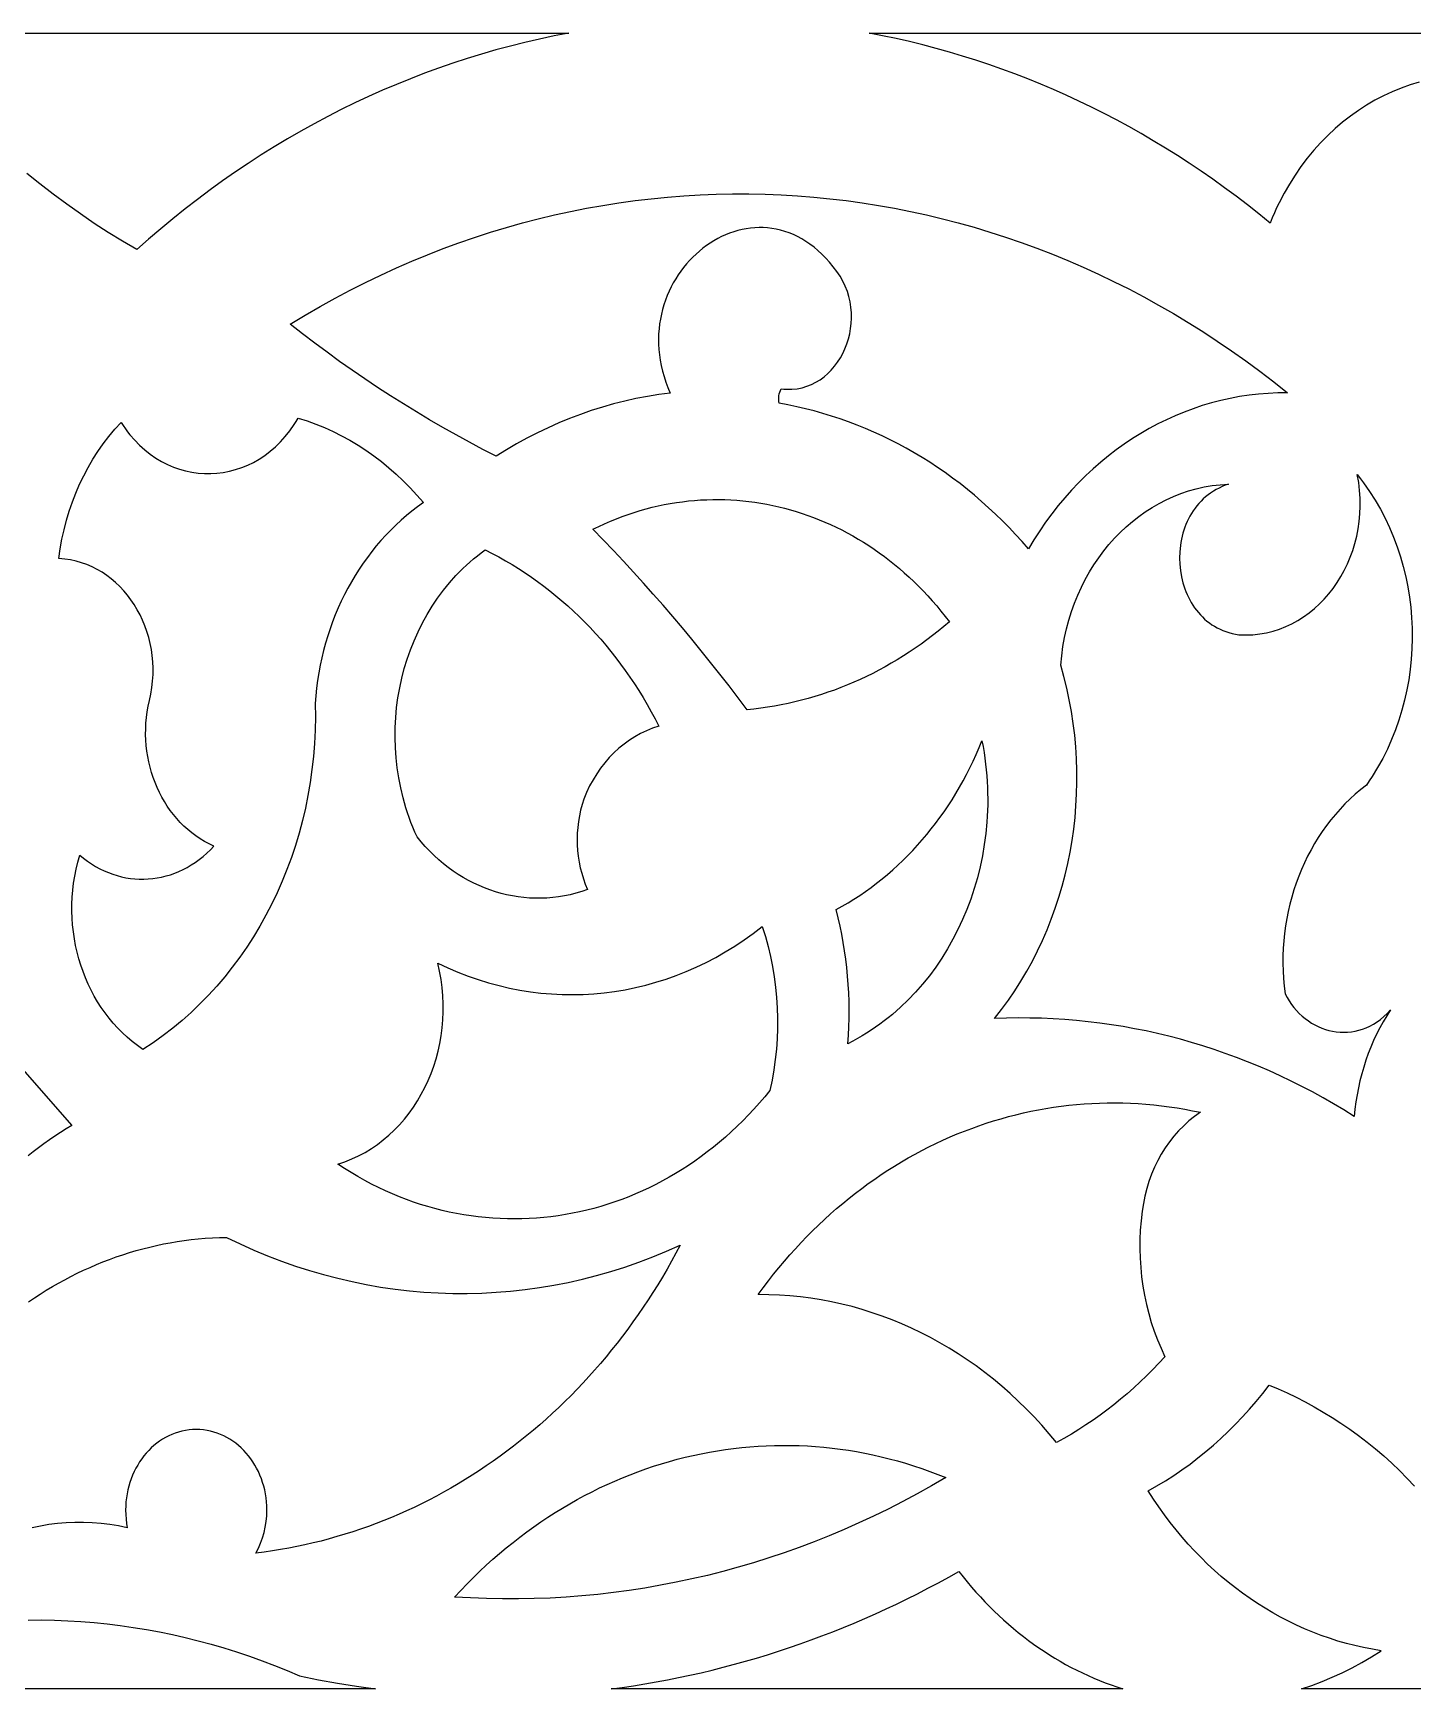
# Model space of a CAD drawing. Extents: x 1908 to 3442, y -299 to 721.
# Drawn here: x 3180.8 to 3222.5, y 52.4 to 102.4 of the extents above; entities that cross this region are included whole.
import ezdxf

# ---------------------------------------------------------------- set-up
doc = ezdxf.new("R2010")
doc.units = 0
doc.layers.add('BITMAP_LAYER', color=18, linetype='CONTINUOUS')

msp = doc.modelspace()

# ---------------------------------------------------------------- linework, layer by layer
at = {"layer": 'BITMAP_LAYER'}
for points in [[(3179.043, 102.446), (3196.981, 102.446), (3196.537, 102.361), (3196.095, 102.267), (3195.654, 102.165), (3195.215, 102.056), (3194.778, 101.938), (3194.342, 101.813), (3193.908, 101.68), (3193.477, 101.539), (3193.047, 101.39), (3192.62, 101.234), (3192.195, 101.07), (3191.772, 100.898), (3191.352, 100.719), (3190.934, 100.532), (3190.518, 100.338), (3190.106, 100.136), (3189.696, 99.926), (3189.288, 99.71), (3188.884, 99.485), (3188.483, 99.254), (3188.084, 99.014), (3187.689, 98.768), (3187.297, 98.514), (3186.908, 98.253), (3186.523, 97.985), (3186.141, 97.71), (3185.763, 97.427), (3185.388, 97.137), (3185.017, 96.841), (3184.65, 96.537), (3184.286, 96.226), (3183.927, 95.908), (3183.494, 96.163), (3183.066, 96.428), (3182.643, 96.702), (3182.224, 96.986), (3181.811, 97.279), (3181.403, 97.58), (3181.001, 97.891), (3180.604, 98.21)], [(3222.673, 100.966), (3222.398, 100.883), (3222.126, 100.786), (3221.858, 100.676), (3221.594, 100.554), (3221.336, 100.419), (3221.083, 100.271), (3220.835, 100.112), (3220.594, 99.94), (3220.359, 99.757), (3220.13, 99.562), (3219.909, 99.355), (3219.695, 99.138), (3219.489, 98.909), (3219.291, 98.67), (3219.102, 98.42), (3218.922, 98.16), (3218.751, 97.89), (3218.59, 97.61), (3218.439, 97.32), (3218.367, 97.171), (3218.298, 97.02), (3218.232, 96.867), (3218.169, 96.712), (3217.829, 96.988), (3217.486, 97.258), (3217.141, 97.522), (3216.792, 97.779), (3216.44, 98.031), (3216.085, 98.277), (3215.728, 98.517), (3215.368, 98.75), (3215.005, 98.977), (3214.639, 99.198), (3214.271, 99.413), (3213.9, 99.622), (3213.527, 99.824), (3213.151, 100.02), (3212.773, 100.21), (3212.393, 100.393), (3212.011, 100.571), (3211.626, 100.741), (3211.24, 100.905), (3210.851, 101.063), (3210.461, 101.215), (3210.068, 101.359), (3209.674, 101.498), (3209.278, 101.63), (3208.88, 101.755), (3208.481, 101.874), (3208.08, 101.986), (3207.678, 102.091), (3207.274, 102.19), (3206.868, 102.282), (3206.462, 102.368), (3206.054, 102.446), (3247.304, 102.446)], [(3179.981, 71.721), (3181.967, 69.458), (3181.794, 69.354), (3181.623, 69.246), (3181.455, 69.136), (3181.288, 69.023), (3181.123, 68.906), (3180.961, 68.787), (3180.801, 68.664), (3180.643, 68.539)], [(3180.655, 64.131), (3180.833, 64.252), (3181.013, 64.369), (3181.195, 64.483), (3181.378, 64.593), (3181.563, 64.7), (3181.75, 64.803), (3181.939, 64.902), (3182.129, 64.997), (3182.321, 65.089), (3182.515, 65.176), (3182.71, 65.26), (3182.906, 65.34), (3183.104, 65.416), (3183.303, 65.489), (3183.504, 65.557), (3183.705, 65.621), (3183.909, 65.681), (3184.113, 65.737), (3184.318, 65.789), (3184.525, 65.837), (3184.732, 65.881), (3184.941, 65.92), (3185.151, 65.956), (3185.361, 65.987), (3185.573, 66.013), (3185.785, 66.036), (3185.999, 66.054), (3186.213, 66.068), (3186.427, 66.077), (3186.643, 66.082), (3187.053, 65.884), (3187.466, 65.699), (3187.882, 65.526), (3188.301, 65.365), (3188.723, 65.216), (3189.147, 65.08), (3189.573, 64.956), (3190.001, 64.844), (3190.431, 64.744), (3190.863, 64.657), (3191.296, 64.582), (3191.73, 64.519), (3192.165, 64.468), (3192.601, 64.43), (3193.038, 64.404), (3193.475, 64.39), (3193.912, 64.389), (3194.349, 64.4), (3194.786, 64.423), (3195.222, 64.458), (3195.658, 64.506), (3196.092, 64.566), (3196.526, 64.638), (3196.959, 64.723), (3197.39, 64.82), (3197.819, 64.929), (3198.247, 65.051), (3198.672, 65.185), (3199.095, 65.331), (3199.516, 65.489), (3199.934, 65.66), (3200.349, 65.843), (3200.219, 65.6), (3200.085, 65.359), (3199.949, 65.12), (3199.811, 64.884), (3199.669, 64.651), (3199.524, 64.421), (3199.377, 64.194), (3199.227, 63.969), (3199.075, 63.747), (3198.92, 63.528), (3198.762, 63.311), (3198.602, 63.098), (3198.439, 62.887), (3198.273, 62.68), (3198.105, 62.475), (3197.935, 62.274), (3197.762, 62.075), (3197.587, 61.879), (3197.41, 61.687), (3197.23, 61.497), (3197.048, 61.31), (3196.864, 61.127), (3196.677, 60.947), (3196.488, 60.77), (3196.298, 60.596), (3196.105, 60.425), (3195.91, 60.258), (3195.712, 60.093), (3195.513, 59.932), (3195.312, 59.775), (3195.109, 59.62), (3194.904, 59.47), (3194.697, 59.322), (3194.489, 59.178), (3194.278, 59.037), (3194.066, 58.9), (3193.852, 58.766), (3193.636, 58.635), (3193.419, 58.508), (3193.2, 58.385), (3192.979, 58.265), (3192.756, 58.149), (3192.533, 58.036), (3192.307, 57.927), (3192.08, 57.822), (3191.852, 57.721), (3191.622, 57.623), (3191.391, 57.528), (3191.158, 57.438), (3190.925, 57.351), (3190.689, 57.268), (3190.453, 57.189), (3190.215, 57.114), (3189.976, 57.043), (3189.736, 56.975), (3189.495, 56.912), (3189.253, 56.852), (3189.01, 56.797), (3188.765, 56.745), (3188.52, 56.697), (3188.274, 56.654), (3188.026, 56.614), (3187.778, 56.579), (3187.529, 56.547), (3187.605, 56.695), (3187.671, 56.848), (3187.728, 57.006), (3187.775, 57.168), (3187.812, 57.334), (3187.838, 57.503), (3187.854, 57.674), (3187.859, 57.847), (3187.857, 57.972), (3187.848, 58.095), (3187.835, 58.217), (3187.816, 58.337), (3187.792, 58.455), (3187.763, 58.57), (3187.73, 58.683), (3187.692, 58.794), (3187.649, 58.901), (3187.602, 59.006), (3187.55, 59.108), (3187.495, 59.207), (3187.435, 59.302), (3187.372, 59.394), (3187.305, 59.482), (3187.234, 59.567), (3187.16, 59.647), (3187.083, 59.724), (3187.002, 59.796), (3186.918, 59.864), (3186.832, 59.927), (3186.742, 59.986), (3186.65, 60.039), (3186.556, 60.088), (3186.459, 60.132), (3186.359, 60.17), (3186.258, 60.203), (3186.155, 60.23), (3186.05, 60.251), (3185.943, 60.267), (3185.835, 60.276), (3185.725, 60.279), (3185.615, 60.276), (3185.506, 60.267), (3185.4, 60.251), (3185.294, 60.23), (3185.191, 60.203), (3185.09, 60.17), (3184.991, 60.132), (3184.894, 60.088), (3184.799, 60.039), (3184.707, 59.986), (3184.618, 59.927), (3184.531, 59.864), (3184.447, 59.796), (3184.367, 59.724), (3184.289, 59.647), (3184.215, 59.567), (3184.145, 59.482), (3184.077, 59.394), (3184.014, 59.302), (3183.955, 59.207), (3183.899, 59.108), (3183.848, 59.006), (3183.8, 58.901), (3183.758, 58.794), (3183.72, 58.683), (3183.686, 58.57), (3183.657, 58.455), (3183.633, 58.337), (3183.615, 58.217), (3183.601, 58.095), (3183.593, 57.972), (3183.59, 57.847), (3183.593, 57.709), (3183.603, 57.574), (3183.62, 57.442), (3183.642, 57.312), (3183.378, 57.367), (3183.113, 57.411), (3182.849, 57.443), (3182.584, 57.464), (3182.321, 57.475), (3182.058, 57.474), (3181.796, 57.462), (3181.535, 57.44), (3181.276, 57.407), (3181.018, 57.364), (3180.763, 57.31)], [(3234.244, 52.446), (3219.114, 52.446), (3219.427, 52.55), (3219.737, 52.666), (3220.347, 52.932), (3220.647, 53.082), (3220.943, 53.243), (3221.235, 53.415), (3221.522, 53.599), (3221.258, 53.642), (3220.995, 53.693), (3220.734, 53.752), (3220.475, 53.818), (3220.218, 53.892), (3219.963, 53.974), (3219.711, 54.062), (3219.461, 54.158), (3219.213, 54.261), (3218.969, 54.371), (3218.727, 54.488), (3218.488, 54.612), (3218.252, 54.742), (3218.019, 54.88), (3217.789, 55.024), (3217.563, 55.175), (3217.34, 55.333), (3217.121, 55.496), (3216.905, 55.667), (3216.693, 55.843), (3216.486, 56.026), (3216.282, 56.215), (3216.082, 56.41), (3215.886, 56.611), (3215.695, 56.818), (3215.509, 57.031), (3215.327, 57.249), (3215.149, 57.473), (3214.977, 57.703), (3214.809, 57.939), (3214.646, 58.179), (3214.489, 58.426), (3214.749, 58.574), (3215.005, 58.729), (3215.257, 58.891), (3215.506, 59.061), (3215.75, 59.237), (3215.99, 59.421), (3216.226, 59.611), (3216.458, 59.808), (3216.685, 60.012), (3216.907, 60.222), (3217.125, 60.439), (3217.338, 60.662), (3217.546, 60.892), (3217.749, 61.127), (3217.947, 61.369), (3218.139, 61.617), (3218.409, 61.504), (3218.68, 61.382), (3218.953, 61.251), (3219.226, 61.111), (3219.499, 60.963), (3219.771, 60.806), (3220.042, 60.641), (3220.311, 60.467), (3220.577, 60.286), (3220.839, 60.097), (3221.098, 59.9), (3221.352, 59.695), (3221.601, 59.483), (3221.844, 59.264), (3222.08, 59.038), (3222.31, 58.804), (3222.531, 58.564)], [(3180.646, 54.526), (3181.045, 54.527), (3181.443, 54.519), (3181.841, 54.504), (3182.239, 54.48), (3182.636, 54.449), (3183.032, 54.409), (3183.428, 54.361), (3183.824, 54.304), (3184.218, 54.24), (3184.611, 54.167), (3185.003, 54.087), (3185.394, 53.998), (3185.784, 53.902), (3186.173, 53.797), (3186.56, 53.684), (3186.946, 53.563), (3187.329, 53.434), (3187.712, 53.297), (3188.092, 53.152), (3188.471, 52.999), (3188.847, 52.838), (3189.417, 52.722), (3189.989, 52.618), (3190.562, 52.526), (3191.136, 52.446), (3159.743, 52.446)]]:
    msp.add_lwpolyline(points, dxfattribs=at)
for points in [[(3202.419, 97.592), (3202.91, 97.582), (3203.401, 97.563), (3203.891, 97.534), (3204.381, 97.495), (3204.87, 97.447), (3205.359, 97.389), (3205.846, 97.322), (3206.333, 97.245), (3206.819, 97.159), (3207.303, 97.063), (3207.787, 96.957), (3208.268, 96.842), (3208.749, 96.718), (3209.227, 96.584), (3209.704, 96.44), (3210.179, 96.287), (3210.652, 96.124), (3211.123, 95.952), (3211.592, 95.771), (3212.058, 95.58), (3212.522, 95.379), (3212.984, 95.169), (3213.442, 94.95), (3213.898, 94.721), (3214.352, 94.482), (3214.802, 94.235), (3215.249, 93.977), (3215.692, 93.711), (3216.133, 93.435), (3216.57, 93.149), (3217.003, 92.855), (3217.433, 92.55), (3217.859, 92.237), (3218.281, 91.914), (3218.699, 91.582), (3218.405, 91.58), (3218.113, 91.567), (3217.822, 91.545), (3217.532, 91.512), (3217.245, 91.469), (3216.96, 91.416), (3216.676, 91.353), (3216.396, 91.28), (3216.118, 91.197), (3215.842, 91.105), (3215.57, 91.003), (3215.301, 90.892), (3215.035, 90.772), (3214.773, 90.643), (3214.514, 90.504), (3214.259, 90.357), (3214.009, 90.201), (3213.762, 90.036), (3213.521, 89.862), (3213.283, 89.68), (3213.051, 89.489), (3212.824, 89.291), (3212.601, 89.084), (3212.385, 88.869), (3212.173, 88.646), (3211.968, 88.415), (3211.768, 88.177), (3211.575, 87.931), (3211.387, 87.677), (3211.207, 87.416), (3211.033, 87.148), (3210.865, 86.873), (3210.674, 87.092), (3210.479, 87.307), (3210.281, 87.516), (3210.079, 87.721), (3209.874, 87.921), (3209.666, 88.115), (3209.454, 88.305), (3209.24, 88.489), (3209.022, 88.669), (3208.801, 88.843), (3208.577, 89.011), (3208.351, 89.175), (3208.121, 89.333), (3207.889, 89.486), (3207.654, 89.633), (3207.417, 89.775), (3207.177, 89.912), (3206.935, 90.043), (3206.691, 90.168), (3206.444, 90.287), (3206.195, 90.401), (3205.944, 90.509), (3205.691, 90.612), (3205.436, 90.709), (3205.179, 90.799), (3204.921, 90.884), (3204.66, 90.963), (3204.398, 91.036), (3204.134, 91.103), (3203.869, 91.164), (3203.603, 91.218), (3203.335, 91.267), (3203.327, 91.323), (3203.323, 91.38), (3203.324, 91.437), (3203.33, 91.493), (3203.339, 91.549), (3203.354, 91.603), (3203.372, 91.656), (3203.394, 91.708), (3203.478, 91.699), (3203.56, 91.693), (3203.721, 91.694), (3203.876, 91.709), (3204.027, 91.738), (3204.172, 91.781), (3204.312, 91.835), (3204.445, 91.901), (3204.572, 91.979), (3204.692, 92.066), (3204.806, 92.164), (3204.912, 92.27), (3205.011, 92.385), (3205.102, 92.507), (3205.185, 92.637), (3205.259, 92.772), (3205.325, 92.914), (3205.382, 93.06), (3205.43, 93.21), (3205.468, 93.365), (3205.496, 93.522), (3205.515, 93.681), (3205.522, 93.842), (3205.52, 94.004), (3205.506, 94.166), (3205.481, 94.327), (3205.444, 94.488), (3205.396, 94.647), (3205.335, 94.803), (3205.262, 94.956), (3205.177, 95.105), (3205.078, 95.249), (3204.966, 95.389), (3204.855, 95.525), (3204.742, 95.652), (3204.627, 95.771), (3204.509, 95.88), (3204.389, 95.981), (3204.267, 96.074), (3204.144, 96.158), (3204.019, 96.234), (3203.893, 96.302), (3203.766, 96.362), (3203.638, 96.414), (3203.509, 96.459), (3203.379, 96.496), (3203.249, 96.526), (3203.119, 96.548), (3202.989, 96.564), (3202.858, 96.572), (3202.728, 96.573), (3202.599, 96.568), (3202.47, 96.556), (3202.341, 96.538), (3202.214, 96.513), (3202.088, 96.483), (3201.963, 96.446), (3201.84, 96.403), (3201.718, 96.355), (3201.598, 96.301), (3201.48, 96.241), (3201.365, 96.176), (3201.251, 96.106), (3201.141, 96.031), (3201.033, 95.951), (3200.927, 95.865), (3200.825, 95.776), (3200.726, 95.682), (3200.631, 95.583), (3200.539, 95.48), (3200.45, 95.373), (3200.366, 95.262), (3200.286, 95.147), (3200.21, 95.028), (3200.138, 94.906), (3200.072, 94.78), (3200.01, 94.651), (3199.952, 94.518), (3199.9, 94.383), (3199.854, 94.245), (3199.813, 94.103), (3199.777, 93.96), (3199.748, 93.813), (3199.724, 93.665), (3199.707, 93.514), (3199.695, 93.361), (3199.691, 93.206), (3199.693, 93.049), (3199.702, 92.89), (3199.718, 92.73), (3199.742, 92.568), (3199.773, 92.406), (3199.811, 92.241), (3199.857, 92.076), (3199.911, 91.91), (3199.973, 91.744), (3200.044, 91.576), (3199.698, 91.531), (3199.354, 91.476), (3199.011, 91.41), (3198.67, 91.335), (3198.332, 91.249), (3197.995, 91.154), (3197.661, 91.049), (3197.33, 90.934), (3197.001, 90.809), (3196.675, 90.674), (3196.353, 90.53), (3196.033, 90.376), (3195.717, 90.213), (3195.404, 90.04), (3195.095, 89.858), (3194.791, 89.667), (3194.383, 89.877), (3193.977, 90.092), (3193.574, 90.313), (3193.174, 90.539), (3192.775, 90.77), (3192.379, 91.007), (3191.986, 91.248), (3191.595, 91.495), (3191.206, 91.747), (3190.82, 92.004), (3190.437, 92.267), (3190.057, 92.534), (3189.679, 92.807), (3189.304, 93.084), (3188.931, 93.367), (3188.562, 93.654), (3189.012, 93.927), (3189.465, 94.19), (3189.921, 94.442), (3190.38, 94.685), (3190.841, 94.919), (3191.305, 95.142), (3191.772, 95.356), (3192.24, 95.56), (3192.711, 95.754), (3193.184, 95.938), (3193.659, 96.113), (3194.136, 96.277), (3194.615, 96.432), (3195.095, 96.578), (3195.577, 96.713), (3196.06, 96.839), (3196.544, 96.955), (3197.03, 97.061), (3197.517, 97.158), (3198.005, 97.245), (3198.493, 97.322), (3198.982, 97.389), (3199.472, 97.447), (3199.963, 97.495), (3200.454, 97.534), (3200.945, 97.563), (3201.436, 97.582), (3201.927, 97.592)], [(3189.073, 90.736), (3189.34, 90.64), (3189.602, 90.533), (3189.861, 90.416), (3190.116, 90.289), (3190.366, 90.152), (3190.612, 90.005), (3190.853, 89.849), (3191.09, 89.683), (3191.321, 89.508), (3191.547, 89.323), (3191.767, 89.13), (3191.981, 88.927), (3192.19, 88.716), (3192.392, 88.496), (3192.587, 88.268), (3192.412, 88.144), (3192.242, 88.013), (3192.075, 87.878), (3191.912, 87.737), (3191.753, 87.591), (3191.599, 87.441), (3191.449, 87.285), (3191.304, 87.124), (3191.163, 86.96), (3191.026, 86.79), (3190.894, 86.616), (3190.767, 86.439), (3190.645, 86.257), (3190.527, 86.071), (3190.415, 85.881), (3190.307, 85.688), (3190.204, 85.491), (3190.107, 85.291), (3190.015, 85.087), (3189.927, 84.88), (3189.846, 84.671), (3189.769, 84.458), (3189.698, 84.243), (3189.633, 84.025), (3189.573, 83.805), (3189.519, 83.582), (3189.471, 83.357), (3189.428, 83.13), (3189.392, 82.901), (3189.361, 82.67), (3189.337, 82.437), (3189.318, 82.203), (3189.323, 81.799), (3189.316, 81.398), (3189.296, 80.998), (3189.265, 80.601), (3189.222, 80.207), (3189.167, 79.816), (3189.1, 79.428), (3189.022, 79.045), (3188.933, 78.665), (3188.832, 78.29), (3188.721, 77.919), (3188.599, 77.554), (3188.466, 77.193), (3188.323, 76.839), (3188.169, 76.49), (3188.005, 76.148), (3187.831, 75.811), (3187.647, 75.482), (3187.453, 75.16), (3187.25, 74.845), (3187.037, 74.538), (3186.815, 74.24), (3186.584, 73.949), (3186.344, 73.667), (3186.095, 73.394), (3185.837, 73.13), (3185.571, 72.876), (3185.296, 72.631), (3185.013, 72.397), (3184.722, 72.173), (3184.423, 71.959), (3184.116, 71.757), (3183.951, 71.872), (3183.793, 71.994), (3183.64, 72.122), (3183.493, 72.258), (3183.353, 72.399), (3183.218, 72.547), (3183.09, 72.701), (3182.969, 72.86), (3182.853, 73.024), (3182.745, 73.194), (3182.643, 73.368), (3182.548, 73.546), (3182.46, 73.729), (3182.379, 73.916), (3182.304, 74.106), (3182.237, 74.299), (3182.177, 74.496), (3182.125, 74.695), (3182.079, 74.897), (3182.042, 75.101), (3182.012, 75.307), (3181.989, 75.515), (3181.974, 75.724), (3181.968, 75.934), (3181.969, 76.145), (3181.978, 76.357), (3181.995, 76.569), (3182.02, 76.781), (3182.054, 76.992), (3182.096, 77.203), (3182.147, 77.414), (3182.206, 77.623), (3182.322, 77.527), (3182.441, 77.438), (3182.562, 77.356), (3182.686, 77.28), (3182.812, 77.212), (3182.939, 77.15), (3183.069, 77.095), (3183.2, 77.047), (3183.332, 77.006), (3183.465, 76.971), (3183.599, 76.943), (3183.734, 76.922), (3183.869, 76.908), (3184.004, 76.9), (3184.14, 76.899), (3184.275, 76.905), (3184.41, 76.917), (3184.545, 76.936), (3184.678, 76.962), (3184.811, 76.994), (3184.943, 77.033), (3185.073, 77.079), (3185.202, 77.131), (3185.329, 77.189), (3185.454, 77.254), (3185.576, 77.326), (3185.697, 77.404), (3185.815, 77.489), (3185.93, 77.58), (3186.042, 77.678), (3186.151, 77.782), (3186.256, 77.893), (3186.114, 77.96), (3185.976, 78.035), (3185.842, 78.115), (3185.712, 78.203), (3185.587, 78.296), (3185.467, 78.396), (3185.351, 78.501), (3185.24, 78.611), (3185.134, 78.727), (3185.034, 78.848), (3184.938, 78.974), (3184.848, 79.104), (3184.763, 79.239), (3184.683, 79.377), (3184.61, 79.519), (3184.541, 79.665), (3184.479, 79.815), (3184.423, 79.967), (3184.372, 80.122), (3184.328, 80.28), (3184.29, 80.44), (3184.258, 80.602), (3184.233, 80.767), (3184.214, 80.932), (3184.202, 81.1), (3184.196, 81.268), (3184.198, 81.438), (3184.206, 81.608), (3184.222, 81.778), (3184.244, 81.949), (3184.274, 82.12), (3184.311, 82.291), (3184.354, 82.487), (3184.386, 82.684), (3184.407, 82.879), (3184.419, 83.074), (3184.42, 83.267), (3184.412, 83.458), (3184.395, 83.647), (3184.368, 83.834), (3184.332, 84.017), (3184.288, 84.197), (3184.235, 84.374), (3184.173, 84.546), (3184.104, 84.714), (3184.027, 84.877), (3183.942, 85.035), (3183.851, 85.187), (3183.751, 85.334), (3183.646, 85.474), (3183.533, 85.608), (3183.414, 85.735), (3183.289, 85.854), (3183.158, 85.966), (3183.021, 86.07), (3182.879, 86.165), (3182.732, 86.251), (3182.579, 86.328), (3182.422, 86.396), (3182.261, 86.454), (3182.095, 86.501), (3181.925, 86.538), (3181.751, 86.564), (3181.573, 86.578), (3181.615, 86.873), (3181.667, 87.164), (3181.73, 87.451), (3181.804, 87.735), (3181.888, 88.014), (3181.982, 88.288), (3182.087, 88.557), (3182.201, 88.821), (3182.326, 89.079), (3182.459, 89.33), (3182.603, 89.576), (3182.756, 89.814), (3182.917, 90.045), (3183.088, 90.268), (3183.268, 90.483), (3183.456, 90.69), (3183.519, 90.593), (3183.585, 90.498), (3183.652, 90.407), (3183.721, 90.319), (3183.865, 90.153), (3184.015, 89.999), (3184.172, 89.858), (3184.335, 89.73), (3184.503, 89.614), (3184.676, 89.511), (3184.853, 89.421), (3185.033, 89.344), (3185.217, 89.279), (3185.403, 89.227), (3185.59, 89.188), (3185.78, 89.161), (3185.97, 89.147), (3186.161, 89.145), (3186.351, 89.156), (3186.54, 89.179), (3186.728, 89.216), (3186.915, 89.264), (3187.099, 89.325), (3187.279, 89.399), (3187.457, 89.485), (3187.63, 89.584), (3187.799, 89.695), (3187.962, 89.819), (3188.12, 89.955), (3188.271, 90.104), (3188.416, 90.264), (3188.553, 90.438), (3188.683, 90.624), (3188.744, 90.721), (3188.804, 90.822)], [(3220.901, 88.99), (3220.995, 88.864), (3221.175, 88.607), (3221.344, 88.343), (3221.5, 88.072), (3221.645, 87.795), (3221.778, 87.513), (3221.9, 87.225), (3222.009, 86.933), (3222.107, 86.636), (3222.193, 86.336), (3222.268, 86.032), (3222.33, 85.726), (3222.381, 85.417), (3222.42, 85.107), (3222.446, 84.795), (3222.462, 84.482), (3222.465, 84.169), (3222.456, 83.856), (3222.435, 83.543), (3222.403, 83.231), (3222.358, 82.921), (3222.302, 82.612), (3222.233, 82.306), (3222.153, 82.003), (3222.06, 81.703), (3221.956, 81.407), (3221.84, 81.115), (3221.711, 80.828), (3221.571, 80.546), (3221.418, 80.269), (3221.253, 79.999), (3221.166, 79.866), (3221.077, 79.735), (3220.907, 79.603), (3220.743, 79.464), (3220.584, 79.32), (3220.43, 79.169), (3220.282, 79.013), (3220.14, 78.852), (3220.003, 78.686), (3219.872, 78.514), (3219.746, 78.338), (3219.626, 78.157), (3219.513, 77.972), (3219.405, 77.783), (3219.303, 77.59), (3219.208, 77.393), (3219.119, 77.192), (3219.036, 76.989), (3218.959, 76.782), (3218.889, 76.572), (3218.825, 76.359), (3218.768, 76.144), (3218.717, 75.926), (3218.673, 75.707), (3218.636, 75.485), (3218.606, 75.262), (3218.583, 75.037), (3218.567, 74.811), (3218.558, 74.584), (3218.556, 74.356), (3218.561, 74.128), (3218.574, 73.898), (3218.594, 73.669), (3218.621, 73.439), (3218.68, 73.327), (3218.745, 73.22), (3218.815, 73.118), (3218.889, 73.021), (3218.968, 72.929), (3219.052, 72.843), (3219.139, 72.762), (3219.23, 72.687), (3219.325, 72.617), (3219.422, 72.554), (3219.523, 72.496), (3219.626, 72.445), (3219.731, 72.4), (3219.839, 72.362), (3219.948, 72.33), (3220.059, 72.305), (3220.17, 72.287), (3220.283, 72.277), (3220.397, 72.273), (3220.511, 72.277), (3220.624, 72.288), (3220.738, 72.307), (3220.851, 72.333), (3220.964, 72.368), (3221.075, 72.411), (3221.186, 72.462), (3221.294, 72.521), (3221.401, 72.589), (3221.506, 72.665), (3221.608, 72.75), (3221.708, 72.844), (3221.804, 72.947), (3221.691, 72.77), (3221.584, 72.589), (3221.482, 72.404), (3221.386, 72.215), (3221.296, 72.023), (3221.212, 71.828), (3221.134, 71.629), (3221.062, 71.428), (3220.996, 71.224), (3220.937, 71.017), (3220.883, 70.808), (3220.836, 70.597), (3220.796, 70.384), (3220.762, 70.169), (3220.734, 69.953), (3220.713, 69.735), (3220.401, 69.929), (3220.086, 70.116), (3219.769, 70.297), (3219.449, 70.472), (3219.127, 70.64), (3218.803, 70.802), (3218.477, 70.958), (3218.149, 71.107), (3217.818, 71.249), (3217.486, 71.385), (3217.152, 71.515), (3216.816, 71.638), (3216.479, 71.754), (3216.14, 71.864), (3215.799, 71.967), (3215.457, 72.063), (3215.113, 72.153), (3214.768, 72.236), (3214.422, 72.313), (3214.075, 72.383), (3213.727, 72.446), (3213.377, 72.502), (3213.027, 72.551), (3212.676, 72.594), (3212.324, 72.63), (3211.971, 72.659), (3211.618, 72.681), (3211.264, 72.696), (3210.91, 72.705), (3210.555, 72.706), (3210.2, 72.701), (3209.844, 72.688), (3210.058, 72.961), (3210.262, 73.241), (3210.457, 73.528), (3210.642, 73.821), (3210.819, 74.119), (3210.986, 74.424), (3211.143, 74.734), (3211.291, 75.048), (3211.429, 75.368), (3211.558, 75.692), (3211.677, 76.02), (3211.787, 76.352), (3211.886, 76.688), (3211.976, 77.027), (3212.056, 77.369), (3212.125, 77.714), (3212.185, 78.061), (3212.235, 78.41), (3212.275, 78.761), (3212.304, 79.114), (3212.324, 79.468), (3212.333, 79.823), (3212.331, 80.179), (3212.32, 80.535), (3212.297, 80.891), (3212.265, 81.247), (3212.221, 81.603), (3212.168, 81.957), (3212.103, 82.311), (3212.028, 82.663), (3211.942, 83.014), (3211.845, 83.362), (3211.872, 83.644), (3211.911, 83.921), (3211.96, 84.193), (3212.02, 84.461), (3212.09, 84.723), (3212.17, 84.98), (3212.26, 85.232), (3212.36, 85.477), (3212.468, 85.716), (3212.586, 85.949), (3212.713, 86.175), (3212.848, 86.394), (3212.991, 86.605), (3213.142, 86.809), (3213.301, 87.004), (3213.467, 87.191), (3213.64, 87.37), (3213.82, 87.54), (3214.007, 87.701), (3214.2, 87.852), (3214.399, 87.994), (3214.604, 88.125), (3214.814, 88.246), (3215.03, 88.357), (3215.251, 88.457), (3215.476, 88.545), (3215.706, 88.622), (3215.939, 88.688), (3216.177, 88.741), (3216.419, 88.782), (3216.663, 88.81), (3216.911, 88.826), (3216.813, 88.791), (3216.718, 88.752), (3216.626, 88.709), (3216.538, 88.663), (3216.454, 88.613), (3216.372, 88.559), (3216.295, 88.502), (3216.22, 88.442), (3216.149, 88.379), (3216.082, 88.313), (3216.018, 88.244), (3215.957, 88.173), (3215.9, 88.099), (3215.846, 88.023), (3215.795, 87.944), (3215.748, 87.864), (3215.704, 87.781), (3215.663, 87.697), (3215.626, 87.611), (3215.592, 87.524), (3215.561, 87.435), (3215.534, 87.345), (3215.51, 87.253), (3215.489, 87.161), (3215.471, 87.068), (3215.457, 86.975), (3215.438, 86.786), (3215.432, 86.596), (3215.438, 86.406), (3215.458, 86.217), (3215.49, 86.031), (3215.534, 85.847), (3215.561, 85.758), (3215.591, 85.669), (3215.625, 85.581), (3215.661, 85.496), (3215.7, 85.412), (3215.743, 85.329), (3215.788, 85.249), (3215.837, 85.171), (3215.889, 85.095), (3215.943, 85.021), (3216.001, 84.95), (3216.062, 84.881), (3216.126, 84.815), (3216.192, 84.753), (3216.262, 84.693), (3216.335, 84.636), (3216.411, 84.583), (3216.489, 84.533), (3216.571, 84.487), (3216.656, 84.445), (3216.743, 84.406), (3216.834, 84.372), (3216.927, 84.342), (3217.023, 84.316), (3217.122, 84.294), (3217.224, 84.277), (3217.439, 84.271), (3217.65, 84.28), (3217.858, 84.303), (3218.062, 84.339), (3218.261, 84.389), (3218.455, 84.451), (3218.645, 84.525), (3218.829, 84.612), (3219.008, 84.71), (3219.18, 84.819), (3219.346, 84.939), (3219.506, 85.068), (3219.659, 85.208), (3219.804, 85.356), (3219.942, 85.514), (3220.071, 85.68), (3220.193, 85.854), (3220.306, 86.035), (3220.41, 86.223), (3220.505, 86.418), (3220.59, 86.619), (3220.665, 86.826), (3220.731, 87.038), (3220.785, 87.256), (3220.829, 87.477), (3220.862, 87.702), (3220.883, 87.931), (3220.892, 88.164), (3220.889, 88.398), (3220.873, 88.635), (3220.845, 88.874), (3220.804, 89.114)], [(3201.696, 88.359), (3201.879, 88.351), (3202.061, 88.339), (3202.243, 88.323), (3202.424, 88.303), (3202.605, 88.279), (3202.786, 88.251), (3202.966, 88.219), (3203.145, 88.183), (3203.324, 88.143), (3203.502, 88.099), (3203.679, 88.051), (3203.855, 87.999), (3204.03, 87.943), (3204.205, 87.883), (3204.378, 87.819), (3204.55, 87.751), (3204.721, 87.68), (3204.891, 87.604), (3205.06, 87.525), (3205.228, 87.442), (3205.394, 87.355), (3205.559, 87.264), (3205.722, 87.169), (3205.884, 87.071), (3206.044, 86.969), (3206.203, 86.863), (3206.36, 86.753), (3206.515, 86.64), (3206.669, 86.523), (3206.82, 86.402), (3206.97, 86.277), (3207.118, 86.149), (3207.264, 86.017), (3207.408, 85.882), (3207.55, 85.743), (3207.689, 85.6), (3207.827, 85.454), (3207.962, 85.304), (3208.095, 85.15), (3208.225, 84.993), (3208.354, 84.832), (3208.479, 84.668), (3208.312, 84.527), (3208.143, 84.388), (3207.971, 84.254), (3207.798, 84.123), (3207.623, 83.996), (3207.447, 83.873), (3207.268, 83.753), (3207.088, 83.637), (3206.906, 83.524), (3206.723, 83.416), (3206.538, 83.311), (3206.351, 83.21), (3206.163, 83.112), (3205.973, 83.019), (3205.783, 82.929), (3205.59, 82.844), (3205.397, 82.762), (3205.202, 82.684), (3205.006, 82.61), (3204.809, 82.54), (3204.611, 82.474), (3204.411, 82.411), (3204.211, 82.353), (3204.009, 82.299), (3203.807, 82.249), (3203.604, 82.203), (3203.4, 82.161), (3203.195, 82.123), (3202.989, 82.09), (3202.783, 82.06), (3202.576, 82.035), (3202.369, 82.014), (3202.097, 82.375), (3201.823, 82.734), (3201.545, 83.09), (3201.266, 83.443), (3200.984, 83.794), (3200.699, 84.142), (3200.411, 84.487), (3200.121, 84.829), (3199.829, 85.168), (3199.534, 85.505), (3199.236, 85.839), (3198.936, 86.17), (3198.634, 86.497), (3198.328, 86.823), (3198.021, 87.145), (3197.711, 87.464), (3197.887, 87.55), (3198.063, 87.631), (3198.241, 87.708), (3198.419, 87.781), (3198.598, 87.85), (3198.777, 87.914), (3198.957, 87.973), (3199.138, 88.029), (3199.319, 88.08), (3199.501, 88.127), (3199.683, 88.169), (3199.865, 88.207), (3200.048, 88.241), (3200.231, 88.271), (3200.414, 88.297), (3200.597, 88.318), (3200.78, 88.335), (3200.964, 88.348), (3201.147, 88.357), (3201.33, 88.362), (3201.513, 88.362)], [(3194.662, 86.735), (3194.866, 86.627), (3195.068, 86.515), (3195.267, 86.398), (3195.464, 86.277), (3195.659, 86.151), (3195.851, 86.021), (3196.04, 85.887), (3196.227, 85.748), (3196.411, 85.605), (3196.593, 85.458), (3196.772, 85.307), (3196.948, 85.153), (3197.122, 84.994), (3197.292, 84.831), (3197.46, 84.664), (3197.624, 84.494), (3197.786, 84.319), (3197.944, 84.141), (3198.099, 83.96), (3198.252, 83.775), (3198.4, 83.586), (3198.546, 83.394), (3198.688, 83.198), (3198.827, 82.999), (3198.963, 82.796), (3199.095, 82.591), (3199.223, 82.382), (3199.348, 82.169), (3199.469, 81.954), (3199.586, 81.736), (3199.7, 81.514), (3199.512, 81.453), (3199.329, 81.38), (3199.151, 81.295), (3198.978, 81.2), (3198.811, 81.093), (3198.649, 80.977), (3198.494, 80.85), (3198.345, 80.714), (3198.203, 80.568), (3198.069, 80.414), (3197.942, 80.251), (3197.823, 80.079), (3197.713, 79.9), (3197.611, 79.713), (3197.518, 79.518), (3197.435, 79.317), (3197.382, 79.149), (3197.337, 78.98), (3197.3, 78.808), (3197.272, 78.635), (3197.251, 78.461), (3197.238, 78.286), (3197.233, 78.111), (3197.236, 77.936), (3197.247, 77.762), (3197.266, 77.588), (3197.292, 77.415), (3197.327, 77.244), (3197.37, 77.075), (3197.42, 76.907), (3197.478, 76.743), (3197.544, 76.581), (3197.371, 76.523), (3197.197, 76.472), (3197.023, 76.428), (3196.847, 76.392), (3196.672, 76.364), (3196.496, 76.342), (3196.32, 76.328), (3196.145, 76.321), (3195.97, 76.321), (3195.795, 76.328), (3195.62, 76.342), (3195.447, 76.363), (3195.275, 76.391), (3195.103, 76.426), (3194.933, 76.468), (3194.765, 76.517), (3194.598, 76.572), (3194.432, 76.634), (3194.269, 76.703), (3194.108, 76.778), (3193.949, 76.86), (3193.792, 76.948), (3193.638, 77.042), (3193.487, 77.143), (3193.339, 77.251), (3193.194, 77.364), (3193.052, 77.484), (3192.913, 77.61), (3192.778, 77.743), (3192.646, 77.881), (3192.519, 78.025), (3192.396, 78.175), (3192.331, 78.319), (3192.27, 78.464), (3192.213, 78.61), (3192.159, 78.756), (3192.108, 78.904), (3192.06, 79.052), (3192.016, 79.201), (3191.975, 79.35), (3191.903, 79.651), (3191.843, 79.953), (3191.797, 80.257), (3191.763, 80.561), (3191.742, 80.866), (3191.733, 81.171), (3191.736, 81.475), (3191.752, 81.777), (3191.78, 82.079), (3191.82, 82.378), (3191.872, 82.674), (3191.935, 82.967), (3192.01, 83.257), (3192.097, 83.542), (3192.195, 83.823), (3192.304, 84.099), (3192.425, 84.37), (3192.557, 84.634), (3192.699, 84.892), (3192.853, 85.143), (3193.017, 85.386), (3193.192, 85.621), (3193.377, 85.848), (3193.572, 86.066), (3193.778, 86.275), (3193.885, 86.375), (3193.994, 86.473), (3194.106, 86.568), (3194.22, 86.661), (3194.337, 86.751), (3194.456, 86.838)], [(3209.497, 80.902), (3209.526, 80.725), (3209.552, 80.549), (3209.575, 80.373), (3209.594, 80.197), (3209.609, 80.02), (3209.621, 79.845), (3209.63, 79.669), (3209.635, 79.494), (3209.637, 79.319), (3209.636, 79.145), (3209.631, 78.971), (3209.623, 78.797), (3209.611, 78.624), (3209.579, 78.281), (3209.534, 77.94), (3209.477, 77.603), (3209.407, 77.27), (3209.324, 76.941), (3209.23, 76.617), (3209.124, 76.298), (3209.007, 75.984), (3208.878, 75.677), (3208.737, 75.376), (3208.586, 75.082), (3208.424, 74.795), (3208.251, 74.516), (3208.068, 74.245), (3207.874, 73.983), (3207.67, 73.73), (3207.457, 73.486), (3207.233, 73.252), (3207, 73.029), (3206.88, 72.921), (3206.758, 72.816), (3206.634, 72.714), (3206.507, 72.615), (3206.378, 72.518), (3206.247, 72.425), (3206.113, 72.334), (3205.978, 72.247), (3205.84, 72.163), (3205.7, 72.082), (3205.558, 72.004), (3205.414, 71.929), (3205.431, 72.185), (3205.443, 72.441), (3205.45, 72.696), (3205.451, 72.952), (3205.447, 73.208), (3205.438, 73.463), (3205.423, 73.718), (3205.404, 73.972), (3205.379, 74.226), (3205.349, 74.479), (3205.313, 74.732), (3205.273, 74.983), (3205.227, 75.233), (3205.176, 75.483), (3205.12, 75.731), (3205.059, 75.977), (3205.241, 76.078), (3205.42, 76.183), (3205.597, 76.293), (3205.772, 76.407), (3205.944, 76.525), (3206.114, 76.647), (3206.281, 76.773), (3206.445, 76.903), (3206.607, 77.037), (3206.766, 77.175), (3206.922, 77.317), (3207.075, 77.463), (3207.226, 77.612), (3207.373, 77.765), (3207.518, 77.922), (3207.659, 78.082), (3207.797, 78.246), (3207.932, 78.413), (3208.064, 78.583), (3208.193, 78.757), (3208.318, 78.934), (3208.44, 79.114), (3208.559, 79.297), (3208.674, 79.484), (3208.786, 79.673), (3208.894, 79.865), (3208.998, 80.061), (3209.099, 80.259), (3209.196, 80.459), (3209.289, 80.663), (3209.378, 80.869), (3209.464, 81.078)], [(3202.919, 75.169), (3203.002, 74.868), (3203.075, 74.564), (3203.136, 74.257), (3203.188, 73.949), (3203.229, 73.638), (3203.259, 73.327), (3203.279, 73.014), (3203.288, 72.701), (3203.287, 72.388), (3203.275, 72.074), (3203.253, 71.761), (3203.22, 71.449), (3203.176, 71.138), (3203.122, 70.828), (3203.057, 70.52), (3202.899, 70.328), (3202.738, 70.139), (3202.574, 69.956), (3202.407, 69.777), (3202.237, 69.603), (3202.064, 69.434), (3201.889, 69.27), (3201.712, 69.111), (3201.532, 68.956), (3201.349, 68.806), (3201.164, 68.662), (3200.977, 68.522), (3200.788, 68.387), (3200.596, 68.256), (3200.403, 68.131), (3200.207, 68.011), (3200.01, 67.896), (3199.811, 67.785), (3199.61, 67.68), (3199.407, 67.579), (3199.203, 67.484), (3198.998, 67.394), (3198.791, 67.308), (3198.582, 67.228), (3198.373, 67.153), (3198.162, 67.082), (3197.95, 67.017), (3197.737, 66.957), (3197.523, 66.902), (3197.308, 66.853), (3197.092, 66.808), (3196.876, 66.768), (3196.659, 66.734), (3196.441, 66.705), (3196.223, 66.681), (3196.004, 66.662), (3195.785, 66.648), (3195.565, 66.64), (3195.346, 66.636), (3195.126, 66.638), (3194.906, 66.646), (3194.686, 66.658), (3194.466, 66.676), (3194.247, 66.699), (3194.027, 66.728), (3193.808, 66.762), (3193.589, 66.801), (3193.371, 66.845), (3193.153, 66.895), (3192.936, 66.95), (3192.72, 67.011), (3192.504, 67.077), (3192.289, 67.148), (3192.075, 67.225), (3191.862, 67.307), (3191.65, 67.395), (3191.439, 67.488), (3191.229, 67.587), (3191.021, 67.691), (3190.814, 67.8), (3190.608, 67.915), (3190.404, 68.036), (3190.202, 68.162), (3190.001, 68.294), (3190.216, 68.366), (3190.425, 68.449), (3190.628, 68.543), (3190.825, 68.648), (3191.015, 68.764), (3191.199, 68.889), (3191.376, 69.025), (3191.546, 69.169), (3191.709, 69.322), (3191.865, 69.483), (3192.013, 69.653), (3192.153, 69.83), (3192.285, 70.014), (3192.409, 70.205), (3192.524, 70.403), (3192.631, 70.607), (3192.73, 70.816), (3192.819, 71.03), (3192.899, 71.25), (3192.97, 71.474), (3193.032, 71.702), (3193.083, 71.933), (3193.125, 72.168), (3193.156, 72.406), (3193.178, 72.647), (3193.188, 72.889), (3193.188, 73.133), (3193.177, 73.379), (3193.155, 73.625), (3193.122, 73.872), (3193.077, 74.119), (3193.021, 74.366), (3193.324, 74.223), (3193.629, 74.091), (3193.937, 73.971), (3194.247, 73.863), (3194.559, 73.767), (3194.873, 73.682), (3195.188, 73.608), (3195.504, 73.547), (3195.822, 73.497), (3196.14, 73.458), (3196.458, 73.431), (3196.777, 73.415), (3197.095, 73.411), (3197.414, 73.418), (3197.732, 73.436), (3198.049, 73.466), (3198.365, 73.508), (3198.68, 73.56), (3198.994, 73.624), (3199.306, 73.699), (3199.615, 73.785), (3199.923, 73.883), (3200.228, 73.991), (3200.531, 74.111), (3200.831, 74.242), (3201.127, 74.384), (3201.42, 74.537), (3201.71, 74.701), (3201.995, 74.876), (3202.277, 75.062), (3202.554, 75.259), (3202.826, 75.467)], [(3213.716, 70.141), (3213.95, 70.133), (3214.185, 70.121), (3214.419, 70.104), (3214.654, 70.083), (3214.889, 70.057), (3215.124, 70.026), (3215.358, 69.991), (3215.593, 69.951), (3215.828, 69.906), (3216.063, 69.857), (3215.887, 69.732), (3215.718, 69.597), (3215.558, 69.452), (3215.405, 69.297), (3215.261, 69.134), (3215.125, 68.961), (3214.999, 68.781), (3214.881, 68.593), (3214.773, 68.398), (3214.675, 68.196), (3214.587, 67.987), (3214.509, 67.773), (3214.441, 67.554), (3214.384, 67.33), (3214.339, 67.101), (3214.304, 66.868), (3214.271, 66.585), (3214.248, 66.301), (3214.235, 66.017), (3214.233, 65.733), (3214.241, 65.45), (3214.259, 65.168), (3214.288, 64.887), (3214.326, 64.608), (3214.374, 64.331), (3214.433, 64.056), (3214.501, 63.784), (3214.58, 63.515), (3214.668, 63.25), (3214.765, 62.988), (3214.873, 62.731), (3214.99, 62.478), (3214.809, 62.281), (3214.624, 62.087), (3214.436, 61.899), (3214.245, 61.715), (3214.051, 61.536), (3213.853, 61.361), (3213.652, 61.191), (3213.448, 61.026), (3213.241, 60.866), (3213.032, 60.711), (3212.819, 60.561), (3212.604, 60.416), (3212.386, 60.276), (3212.165, 60.141), (3211.942, 60.012), (3211.716, 59.887), (3211.496, 60.152), (3211.27, 60.41), (3211.039, 60.66), (3210.803, 60.903), (3210.562, 61.138), (3210.316, 61.365), (3210.065, 61.585), (3209.81, 61.797), (3209.551, 62.001), (3209.287, 62.197), (3209.019, 62.385), (3208.747, 62.564), (3208.472, 62.736), (3208.192, 62.9), (3207.909, 63.055), (3207.623, 63.202), (3207.334, 63.34), (3207.041, 63.47), (3206.746, 63.591), (3206.447, 63.704), (3206.146, 63.807), (3205.843, 63.902), (3205.537, 63.989), (3205.229, 64.066), (3204.919, 64.134), (3204.608, 64.193), (3204.294, 64.242), (3203.979, 64.283), (3203.662, 64.314), (3203.344, 64.336), (3203.025, 64.348), (3202.704, 64.351), (3202.857, 64.56), (3203.012, 64.765), (3203.17, 64.967), (3203.331, 65.166), (3203.494, 65.36), (3203.66, 65.552), (3203.828, 65.739), (3203.999, 65.923), (3204.172, 66.104), (3204.348, 66.28), (3204.526, 66.453), (3204.706, 66.623), (3204.889, 66.788), (3205.073, 66.95), (3205.26, 67.108), (3205.449, 67.263), (3205.64, 67.413), (3205.833, 67.56), (3206.027, 67.703), (3206.224, 67.842), (3206.423, 67.977), (3206.623, 68.108), (3206.825, 68.236), (3207.029, 68.359), (3207.235, 68.479), (3207.442, 68.594), (3207.651, 68.706), (3207.861, 68.813), (3208.073, 68.917), (3208.286, 69.016), (3208.501, 69.112), (3208.717, 69.203), (3208.934, 69.29), (3209.153, 69.373), (3209.373, 69.452), (3209.594, 69.527), (3209.816, 69.598), (3210.039, 69.664), (3210.263, 69.727), (3210.488, 69.785), (3210.714, 69.838), (3210.941, 69.888), (3211.169, 69.933), (3211.397, 69.974), (3211.627, 70.01), (3211.857, 70.043), (3212.087, 70.07), (3212.318, 70.094), (3212.55, 70.113), (3212.783, 70.127), (3213.015, 70.138), (3213.249, 70.143), (3213.482, 70.145)], [(3203.691, 59.799), (3203.939, 59.792), (3204.188, 59.781), (3204.436, 59.765), (3204.684, 59.744), (3204.933, 59.718), (3205.181, 59.687), (3205.429, 59.651), (3205.677, 59.61), (3205.924, 59.564), (3206.171, 59.513), (3206.418, 59.457), (3206.664, 59.396), (3206.91, 59.329), (3207.155, 59.258), (3207.4, 59.182), (3207.644, 59.101), (3207.887, 59.014), (3208.13, 58.922), (3208.371, 58.826), (3207.941, 58.576), (3207.508, 58.334), (3207.072, 58.102), (3206.633, 57.878), (3206.191, 57.662), (3205.746, 57.456), (3205.299, 57.258), (3204.848, 57.069), (3204.396, 56.888), (3203.941, 56.717), (3203.484, 56.554), (3203.024, 56.4), (3202.563, 56.255), (3202.099, 56.119), (3201.634, 55.992), (3201.167, 55.874), (3200.698, 55.765), (3200.227, 55.665), (3199.755, 55.574), (3199.282, 55.492), (3198.808, 55.419), (3198.332, 55.355), (3197.855, 55.3), (3197.377, 55.254), (3196.899, 55.218), (3196.419, 55.19), (3195.939, 55.172), (3195.458, 55.164), (3194.977, 55.164), (3194.496, 55.174), (3194.014, 55.193), (3193.532, 55.221), (3193.718, 55.422), (3193.906, 55.618), (3194.098, 55.81), (3194.291, 55.998), (3194.487, 56.181), (3194.686, 56.36), (3194.886, 56.535), (3195.089, 56.705), (3195.295, 56.871), (3195.502, 57.032), (3195.712, 57.189), (3195.923, 57.342), (3196.137, 57.49), (3196.352, 57.634), (3196.57, 57.773), (3196.789, 57.908), (3197.01, 58.038), (3197.233, 58.163), (3197.457, 58.284), (3197.683, 58.401), (3197.91, 58.513), (3198.139, 58.62), (3198.37, 58.723), (3198.602, 58.822), (3198.835, 58.915), (3199.069, 59.004), (3199.305, 59.089), (3199.542, 59.168), (3199.78, 59.243), (3200.019, 59.314), (3200.259, 59.379), (3200.499, 59.44), (3200.741, 59.497), (3200.984, 59.548), (3201.227, 59.595), (3201.471, 59.637), (3201.716, 59.674), (3201.961, 59.707), (3202.207, 59.734), (3202.454, 59.757), (3202.701, 59.775), (3202.948, 59.788), (3203.195, 59.797), (3203.443, 59.8)], [(3208.893, 55.833), (3209.02, 55.676), (3209.15, 55.521), (3209.281, 55.37), (3209.415, 55.222), (3209.551, 55.077), (3209.69, 54.935), (3209.83, 54.796), (3209.973, 54.66), (3210.117, 54.527), (3210.263, 54.398), (3210.412, 54.271), (3210.562, 54.148), (3210.714, 54.028), (3210.868, 53.911), (3211.024, 53.798), (3211.181, 53.687), (3211.34, 53.581), (3211.501, 53.477), (3211.663, 53.377), (3211.827, 53.28), (3211.992, 53.187), (3212.159, 53.097), (3212.327, 53.01), (3212.497, 52.928), (3212.668, 52.848), (3212.84, 52.772), (3213.013, 52.7), (3213.188, 52.631), (3213.364, 52.566), (3213.541, 52.504), (3213.719, 52.446), (3198.256, 52.446), (3198.598, 52.493), (3198.94, 52.543), (3199.281, 52.598), (3199.621, 52.657), (3199.961, 52.72), (3200.3, 52.788), (3200.638, 52.86), (3200.976, 52.935), (3201.312, 53.016), (3201.648, 53.1), (3201.983, 53.188), (3202.317, 53.281), (3202.651, 53.378), (3202.983, 53.478), (3203.314, 53.584), (3203.644, 53.693), (3203.974, 53.806), (3204.302, 53.923), (3204.629, 54.045), (3204.955, 54.17), (3205.28, 54.3), (3205.603, 54.434), (3205.926, 54.572), (3206.247, 54.713), (3206.567, 54.859), (3206.885, 55.009), (3207.203, 55.163), (3207.519, 55.321), (3207.833, 55.483), (3208.146, 55.649), (3208.458, 55.819), (3208.768, 55.993)]]:
    msp.add_lwpolyline(points, close=True, dxfattribs=at)

doc.saveas('drawing.dxf')
